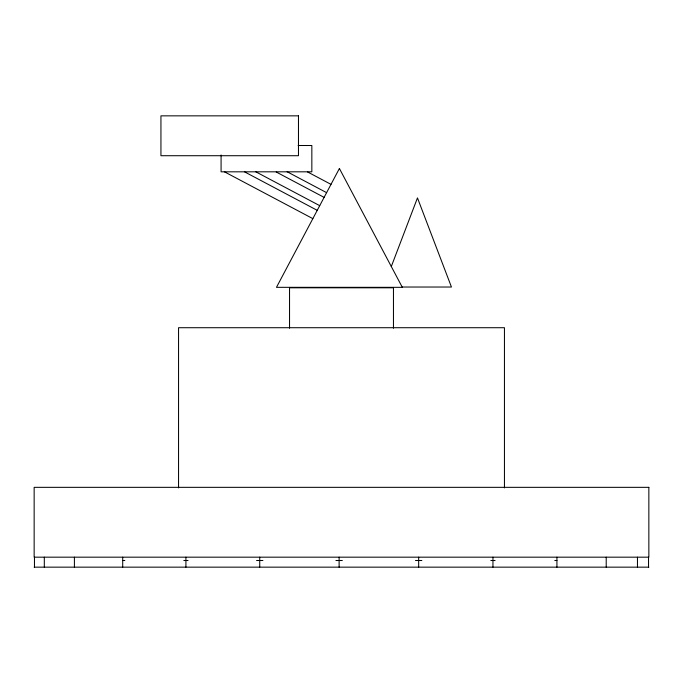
<?xml version="1.0" encoding="UTF-8"?>
<svg xmlns="http://www.w3.org/2000/svg" width="683" height="683" viewBox="0 0 683 683"><rect width="100%" height="100%" fill="white"/><g stroke="black" fill="none" stroke-linecap="round" stroke-linejoin="round"><path stroke-width="1.02" d="M391.299 266.524L417.467 197.908L451.446 287.031L402.167 287.031M298.121 145.505L311.841 145.505L311.841 171.817L221.079 171.817L221.079 154.981M122.709 560.504L124.818 560.504M183.812 560.504L188.03 560.504M256.569 560.504L262.912 560.504M335.942 560.504L342.303 560.504M415.486 560.504L421.855 560.504M490.838 560.504L495.09 560.504M554.792 560.504L556.927 560.504M34.15 567.155L648.85 567.155M307.504 171.92L330.999 184.359M287.133 171.749L326.602 192.657M276.239 172.014L324.109 197.37M255.894 171.86L319.721 205.66M244.727 171.945L317.236 210.338M224.331 171.757L312.848 218.637M648.534 557.174L648.534 567.155M637.461 557.174L637.461 567.155M606.214 557.174L606.214 567.155M556.927 557.174L556.927 567.155M504.447 487.91L504.447 327.712L178.553 327.712L178.553 487.91M492.955 557.174L492.955 567.155M418.67 557.174L418.67 567.155M393.459 328.241L393.459 287.799L289.541 287.799L289.541 328.241M339.118 557.174L339.118 567.155M259.736 557.174L259.736 567.155M185.921 557.174L185.921 567.155M122.709 557.174L122.709 567.155M74.404 557.174L74.404 567.155M44.31 557.174L44.31 567.155M34.466 557.174L34.466 567.155M339.4 168.496L276.47 287.33L402.321 287.33L339.4 168.496M298.471 115.845L160.94 115.845L160.94 155.715L298.471 155.715L298.471 115.845M648.85 487.338L34.15 487.338L34.15 557.174L648.85 557.174L648.85 487.338"/></g></svg>
